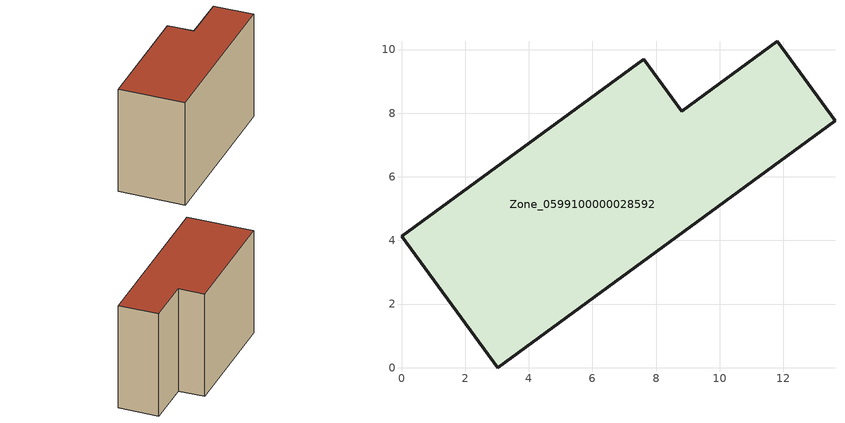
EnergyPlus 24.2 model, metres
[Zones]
Zone_0599100000028592
 floor ground (C_G): 3.02,0 0,4.13 7.62,9.7 8.81,8.07 11.81,10.26 13.63,7.77 z0
 wall outside (C_F): 3.02,0 13.63,7.77 11.81,10.26 8.81,8.07 7.62,9.7 0,4.13 3.02,0 z0:8.4
 roof outside (C_R): 0,4.13 3.02,0 13.63,7.77 11.81,10.26 8.81,8.07 7.62,9.7 z8.4
[BUILDING]
Pand.0599100000028592: North Axis=0; Terrain=City; Loads Convergence Tolerance Value=0.04; Temperature Convergence Tolerance Value=0.4; Solar Distribution=FullExterior; Maximum Number of Warmup Days=25; Minimum Number of Warmup Days=1
[Site:Location]
Rotterdam.The.Hague.AP_ZH_NLD Design_Conditions: Latitude=51.96; Longitude=4.45; Time Zone=1; Elevation=-4.5
[SITE:GROUNDTEMPERATURE:BUILDINGSURFACE]
18, 18, 18, 18, 18, 18, 18, 18, 18, 18, 18, 18
[MATERIAL] Thermal Absorptance=0.9; Solar Absorptance=0.7; Visible Absorptance=0.7
Name | Roughness | Thickness | Conductivity | Density | Specific Heat
G.TI.1975-1991 | MediumSmooth | 0.15 | 0.288461 | 540 | 1210
F.TI.1975-1991 | Rough | 0.3 | 0.230769 | 1920 | 840
R.TI.1975-1991 | MediumRough | 0.2 | 0.153846 | 1500 | 1000
[CONSTRUCTION]
C_G: G.TI.1975-1991
C_F: F.TI.1975-1991
C_R: R.TI.1975-1991
[ZONE]
Zone_0599100000028592: Type=1; Multiplier=1; Ceiling Height=Autocalculate; Volume=Autocalculate; Floor Area=autocalculate; Part of Total Floor Area=Yes
[ZONEINFILTRATION:DESIGNFLOWRATE]
Infil_Zone_0599100000028592: Zone or ZoneList or Space or SpaceList=Zone_0599100000028592; Schedule=AlwaysOn; Design Flow Rate Calculation Method=Flow/Area; Flow Rate per Floor Area=0.003; Constant Term Coefficient=1; Temperature Term Coefficient=0; Velocity Term Coefficient=0; Velocity Squared Term Coefficient=0
[HVACTEMPLATE:ZONE:IDEALLOADSAIRSYSTEM]
Zone_0599100000028592: Maximum Heating Supply Air Temperature=50; Minimum Cooling Supply Air Temperature=13; Maximum Heating Supply Air Humidity Ratio=0.0156; Minimum Cooling Supply Air Humidity Ratio=0.0077; Heating Limit=NoLimit; Cooling Limit=NoLimit; Dehumidification Control Type=ConstantSensibleHeatRatio; Cooling Sensible Heat Ratio=0.7; Dehumidification Setpoint=60; Humidification Control Type=None; Humidification Setpoint=30; Outdoor Air Method=None; Outdoor Air Flow Rate per Person=0.00944; Outdoor Air Flow Rate per Zone Floor Area=0; Outdoor Air Flow Rate per Zone=0; Demand Controlled Ventilation Type=None; Outdoor Air Economizer Type=NoEconomizer; Heat Recovery Type=None; Sensible Heat Recovery Effectiveness=0.7; Latent Heat Recovery Effectiveness=0.65
[ZONECONTROL:THERMOSTAT]
ThermostatControl_Zone_0599100000028592: Zone or ZoneList=Zone_0599100000028592; Control Type Schedule=DualSetpointControlType; Control 1=Thermostat_Zone_0599100000028592; Temperature Difference Between Cutout And Setpoint=0
[THERMOSTATSETPOINT:DUALSETPOINT]
Thermostat_Zone_0599100000028592: Heating Setpoint Temperature Schedule=HeatingSetpoint_Zone_0599100000028592; Cooling Setpoint Temperature Schedule=CoolingSetpoint_Zone_0599100000028592
[SCHEDULE:COMPACT]
HeatingSetpoint_Zone_0599100000028592: Through: 12/31, For: AllDays, Until: 24:00, 21
CoolingSetpoint_Zone_0599100000028592: Through: 12/31, For: AllDays, Until: 24:00, 24
DualSetpointControlType: Through: 12/31, For: AllDays, Until: 24:00, 4
AlwaysOn: Through: 12/31, For: AllDays, Until: 24:00, 1
